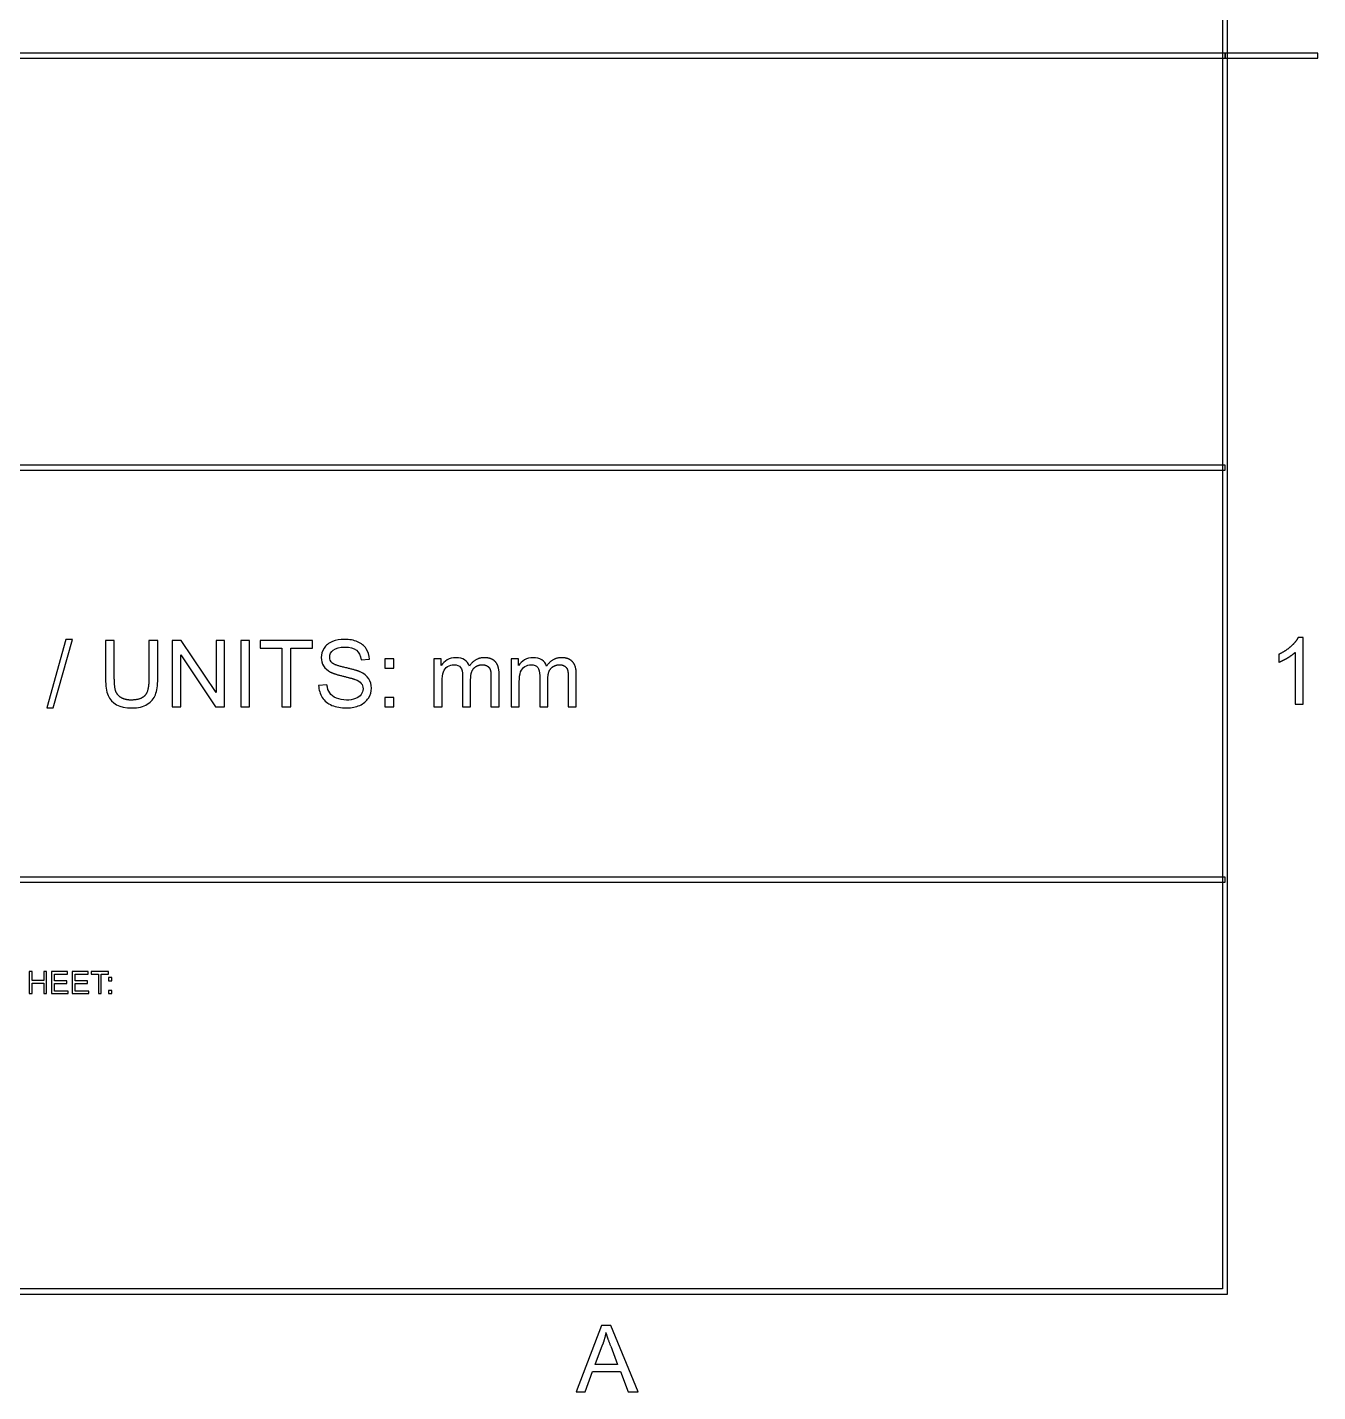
# Model space of a CAD drawing. Header units: millimetres. Extents: x -205 to 205, y -139 to 139.
# Drawn here: x 135.4 to 205, y -138.7 to -65.1 of the extents above; entities that cross this region are included whole.
import ezdxf

# ---------------------------------------------------------------- set-up
doc = ezdxf.new("R2010")
doc.units = ezdxf.units.MM
doc.layers.add('visible', color=7, linetype='Continuous', lineweight=30)

msp = doc.modelspace()

# ---------------------------------------------------------------- linework, layer by layer
at = {"layer": 'visible'}
for p, q in [((200.14, -133.473), (200.14, 133.473)), ((199.86, 133.193), (199.86, -133.193)), ((200, -66.527), (-0.14, -66.527)), ((66.807, -66.807), (200, -66.807)), ((205, -66.527), (200, -66.527)), ((200, -66.527), (200, -66.807)), ((200, -66.807), (200, -66.527)), ((200, -66.807), (205, -66.807)), ((205, -66.807), (205, -66.527)), ((200, -88.749), (66.807, -88.749)), ((66.807, -89.029), (200, -89.029)), ((200, -89.029), (200, -88.749)), ((137.481, -98.151), (136.444, -101.852)), ((136.798, -101.852), (137.833, -98.151)), ((137.833, -98.151), (137.481, -98.151)), ((139.615, -98.212), (139.615, -100.28)), ((140.089, -98.212), (139.615, -98.212)), ((140.089, -100.277), (140.089, -98.212)), ((141.956, -98.212), (141.956, -100.277)), ((142.43, -98.212), (141.956, -98.212)), ((142.43, -100.28), (142.43, -98.212)), ((143.214, -98.212), (143.214, -101.791)), ((143.699, -98.212), (143.214, -98.212)), ((145.579, -101.022), (143.699, -98.212)), ((145.579, -98.212), (145.579, -101.022)), ((146.033, -98.212), (145.579, -98.212)), ((146.033, -101.791), (146.033, -98.212)), ((146.91, -98.212), (146.91, -101.791)), ((147.383, -98.212), (146.91, -98.212)), ((147.383, -101.791), (147.383, -98.212)), ((147.95, -98.212), (147.95, -98.634)), ((150.787, -98.212), (147.95, -98.212)), ((150.787, -98.634), (150.787, -98.212)), ((204.222, -98.058), (203.939, -98.058)), ((204.222, -101.652), (204.222, -98.058)), ((143.668, -98.978), (145.548, -101.791)), ((143.668, -101.791), (143.668, -98.978)), ((147.95, -98.634), (149.129, -98.634)), ((149.129, -98.634), (149.129, -101.791)), ((149.603, -98.634), (150.787, -98.634)), ((149.603, -101.791), (149.603, -98.634)), ((153.399, -99.254), (153.853, -99.22)), ((154.674, -99.198), (154.674, -99.698)), ((155.174, -99.198), (154.674, -99.198)), ((155.174, -99.698), (155.174, -99.198)), ((157.33, -99.198), (157.33, -101.791)), ((157.723, -99.198), (157.33, -99.198)), ((157.723, -99.562), (157.723, -99.198)), ((161.495, -99.198), (161.495, -101.791)), ((161.888, -99.198), (161.495, -99.198)), ((161.888, -99.562), (161.888, -99.198)), ((202.904, -98.956), (202.904, -99.381)), ((203.783, -98.851), (203.783, -101.652)), ((154.674, -99.698), (155.174, -99.698)), ((160.843, -101.791), (160.843, -100.011)), ((165.008, -101.791), (165.008, -100.011)), ((151.558, -100.602), (151.111, -100.641)), ((157.769, -101.791), (157.769, -100.446)), ((158.87, -100.106), (158.87, -101.791)), ((159.31, -101.791), (159.31, -100.284)), ((160.406, -100.157), (160.406, -101.791)), ((161.934, -101.791), (161.934, -100.446)), ((163.035, -100.106), (163.035, -101.791)), ((163.475, -101.791), (163.475, -100.284)), ((164.571, -100.157), (164.571, -101.791)), ((154.674, -101.29), (154.674, -101.791)), ((155.174, -101.29), (154.674, -101.29)), ((155.174, -101.791), (155.174, -101.29)), ((136.444, -101.852), (136.798, -101.852)), ((143.214, -101.791), (143.668, -101.791)), ((145.548, -101.791), (146.033, -101.791)), ((146.91, -101.791), (147.383, -101.791)), ((149.129, -101.791), (149.603, -101.791)), ((154.674, -101.791), (155.174, -101.791)), ((157.33, -101.791), (157.769, -101.791)), ((158.87, -101.791), (159.31, -101.791)), ((160.406, -101.791), (160.843, -101.791)), ((161.495, -101.791), (161.934, -101.791)), ((163.035, -101.791), (163.475, -101.791)), ((164.571, -101.791), (165.008, -101.791)), ((203.783, -101.652), (204.222, -101.652)), ((200, -110.971), (66.807, -110.971)), ((200, -111.251), (200, -110.971)), ((133.473, -111.251), (200, -111.251)), ((135.504, -116.07), (135.504, -117.263)), ((135.661, -116.07), (135.504, -116.07)), ((135.661, -116.56), (135.661, -116.07)), ((136.282, -116.07), (136.282, -116.56)), ((136.439, -116.07), (136.282, -116.07)), ((136.439, -117.263), (136.439, -116.07)), ((136.706, -116.07), (136.706, -117.263)), ((137.568, -116.07), (136.706, -116.07)), ((136.863, -116.211), (137.568, -116.211)), ((136.863, -116.576), (136.863, -116.211)), ((137.568, -116.211), (137.568, -116.07)), ((137.817, -116.07), (137.817, -117.263)), ((138.68, -116.07), (137.817, -116.07)), ((137.975, -116.211), (138.68, -116.211)), ((137.975, -116.576), (137.975, -116.211)), ((138.68, -116.211), (138.68, -116.07)), ((138.836, -116.07), (138.836, -116.211)), ((139.782, -116.07), (138.836, -116.07)), ((138.836, -116.211), (139.229, -116.211)), ((139.229, -116.211), (139.229, -117.263)), ((139.387, -116.211), (139.782, -116.211)), ((139.387, -117.263), (139.387, -116.211)), ((139.782, -116.211), (139.782, -116.07)), ((136.282, -116.56), (135.661, -116.56)), ((135.661, -116.701), (136.282, -116.701)), ((135.661, -117.263), (135.661, -116.701)), ((136.282, -116.701), (136.282, -117.263)), ((137.523, -116.576), (136.863, -116.576)), ((136.863, -116.716), (137.523, -116.716)), ((136.863, -117.122), (136.863, -116.716)), ((137.523, -116.716), (137.523, -116.576)), ((138.635, -116.576), (137.975, -116.576)), ((137.975, -116.716), (138.635, -116.716)), ((137.975, -117.122), (137.975, -116.716)), ((138.635, -116.716), (138.635, -116.576)), ((139.781, -116.399), (139.781, -116.566)), ((139.948, -116.399), (139.781, -116.399)), ((139.781, -116.566), (139.948, -116.566)), ((139.948, -116.566), (139.948, -116.399)), ((135.504, -117.263), (135.661, -117.263)), ((136.282, -117.263), (136.439, -117.263)), ((136.706, -117.263), (137.596, -117.263)), ((137.596, -117.122), (136.863, -117.122)), ((137.596, -117.263), (137.596, -117.122)), ((137.817, -117.263), (138.708, -117.263)), ((138.708, -117.122), (137.975, -117.122)), ((138.708, -117.263), (138.708, -117.122)), ((139.229, -117.263), (139.387, -117.263)), ((139.781, -117.096), (139.781, -117.263)), ((139.948, -117.096), (139.781, -117.096)), ((139.781, -117.263), (139.948, -117.263)), ((139.948, -117.263), (139.948, -117.096)), ((199.86, -133.193), (-199.86, -133.193)), ((-200.14, -133.473), (200.14, -133.473)), ((166.366, -135.156), (164.992, -138.735)), ((166.877, -135.156), (166.366, -135.156)), ((168.341, -138.735), (166.877, -135.156)), ((166.025, -137.265), (166.418, -136.215)), ((166.864, -136.274), (167.238, -137.265)), ((167.238, -137.265), (166.025, -137.265)), ((165.495, -138.735), (165.888, -137.651)), ((165.888, -137.651), (167.384, -137.651)), ((167.384, -137.651), (167.802, -138.735)), ((164.992, -138.735), (165.495, -138.735)), ((167.802, -138.735), (168.341, -138.735))]:
    msp.add_line(p, q, dxfattribs=at)
for points, degree, knots in [([(153.853, -99.22), (153.845, -99.01), (153.786, -98.822), (153.677, -98.656), (153.568, -98.49), (153.413, -98.364), (153.21, -98.279), (153.007, -98.193), (152.773, -98.151), (152.508, -98.151), (152.267, -98.151), (152.048, -98.191), (151.851, -98.273), (151.654, -98.354), (151.505, -98.473), (151.402, -98.63), (151.299, -98.787), (151.248, -98.956), (151.248, -99.137), (151.249, -99.464), (151.414, -99.739), (151.756, -99.916)], 3, [0, 0, 0, 0, 1, 1, 1, 2, 2, 2, 3, 3, 3, 3.907975, 3.907975, 3.907975, 4.815951, 4.815951, 4.815951, 5.723926, 5.723926, 5.723926, 7.376278, 7.376278, 7.376278, 7.376278]), ([(151.844, -99.423), (151.751, -99.34), (151.705, -99.234), (151.705, -99.105), (151.705, -98.957), (151.77, -98.831), (151.901, -98.726), (152.032, -98.621), (152.241, -98.568), (152.528, -98.568), (153.08, -98.567), (153.347, -98.802), (153.399, -99.254)], 3, [0, 0, 0, 0, 1, 1, 1, 2.151899, 2.151899, 2.151899, 3.303797, 3.303797, 3.303797, 5.515967, 5.515967, 5.515967, 5.515967]), ([(203.939, -98.058), (203.824, -98.29), (203.549, -98.536), (203.273, -98.783), (202.904, -98.956)], 2, [0, 0, 0, 1, 1, 2, 2, 2]), ([(159.241, -99.594), (159.141, -99.31), (158.893, -99.137), (158.509, -99.139), (158.336, -99.139), (158.183, -99.178), (158.048, -99.255), (157.912, -99.333), (157.804, -99.435), (157.723, -99.562)], 3, [0, 0, 0, 0, 2, 2, 2, 2.898305, 2.898305, 2.898305, 3.79661, 3.79661, 3.79661, 3.79661]), ([(160.843, -100.011), (160.843, -99.567), (160.635, -99.353), (160.428, -99.139), (160.042, -99.139), (159.549, -99.139), (159.241, -99.594)], 2, [0, 0, 0, 1, 1, 2, 2, 3.278481, 3.278481, 3.278481]), ([(163.406, -99.594), (163.306, -99.31), (163.058, -99.137), (162.674, -99.139), (162.501, -99.139), (162.348, -99.178), (162.213, -99.255), (162.077, -99.333), (161.969, -99.435), (161.888, -99.562)], 3, [0, 0, 0, 0, 2, 2, 2, 2.898305, 2.898305, 2.898305, 3.79661, 3.79661, 3.79661, 3.79661]), ([(165.008, -100.011), (165.008, -99.567), (164.8, -99.353), (164.593, -99.139), (164.207, -99.139), (163.714, -99.139), (163.406, -99.594)], 2, [0, 0, 0, 1, 1, 2, 2, 3.278481, 3.278481, 3.278481]), ([(202.904, -99.381), (203.109, -99.305), (203.367, -99.154), (203.624, -99.003), (203.783, -98.851)], 2, [0, 0, 0, 1, 1, 2, 2, 2]), ([(151.111, -100.641), (151.118, -100.88), (151.184, -101.095), (151.308, -101.284), (151.433, -101.474), (151.604, -101.616), (151.823, -101.71), (152.042, -101.805), (152.313, -101.852), (152.637, -101.852), (152.893, -101.852), (153.123, -101.805), (153.327, -101.711), (153.531, -101.618), (153.688, -101.487), (153.797, -101.318), (153.906, -101.15), (153.961, -100.97), (153.961, -100.78), (153.959, -100.397), (153.768, -100.097), (153.35, -99.906)], 3, [0, 0, 0, 0, 1, 1, 1, 2, 2, 2, 3, 3, 3, 3.788945, 3.788945, 3.788945, 4.577889, 4.577889, 4.577889, 5.366834, 5.366834, 5.366834, 6.95821, 6.95821, 6.95821, 6.95821]), ([(151.756, -99.916), (151.954, -100.021), (152.447, -100.139), (152.94, -100.258), (153.084, -100.314)], 2, [0, 0, 0, 1, 1, 2, 2, 2]), ([(153.35, -99.906), (153.135, -99.808), (152.558, -99.678), (151.981, -99.547), (151.844, -99.423)], 2, [0, 0, 0, 1, 1, 2, 2, 2]), ([(157.769, -100.446), (157.769, -100.21), (157.793, -100.029), (157.84, -99.904), (157.887, -99.778), (157.963, -99.683), (158.068, -99.618), (158.173, -99.553), (158.288, -99.52), (158.411, -99.52), (158.74, -99.52), (158.867, -99.716), (158.87, -100.106)], 3, [0, 0, 0, 0, 1, 1, 1, 2, 2, 2, 3, 3, 3, 5.631579, 5.631579, 5.631579, 5.631579]), ([(159.31, -100.284), (159.31, -99.884), (159.49, -99.702), (159.671, -99.52), (159.944, -99.52), (160.096, -99.52), (160.208, -99.591), (160.32, -99.662), (160.363, -99.778), (160.406, -99.894), (160.406, -100.157)], 2, [0, 0, 0, 1, 1, 2, 2, 2.553571, 2.553571, 3.107143, 3.107143, 3.660714, 3.660714, 3.660714]), ([(161.934, -100.446), (161.934, -100.21), (161.958, -100.029), (162.005, -99.904), (162.052, -99.778), (162.128, -99.683), (162.233, -99.618), (162.338, -99.553), (162.453, -99.52), (162.576, -99.52), (162.905, -99.52), (163.032, -99.716), (163.035, -100.106)], 3, [0, 0, 0, 0, 1, 1, 1, 2, 2, 2, 3, 3, 3, 5.631579, 5.631579, 5.631579, 5.631579]), ([(163.475, -100.284), (163.475, -99.884), (163.655, -99.702), (163.836, -99.52), (164.11, -99.52), (164.261, -99.52), (164.373, -99.591), (164.486, -99.662), (164.528, -99.778), (164.571, -99.894), (164.571, -100.157)], 2, [0, 0, 0, 1, 1, 2, 2, 2.553571, 2.553571, 3.107143, 3.107143, 3.660714, 3.660714, 3.660714]), ([(139.615, -100.28), (139.615, -100.659), (139.66, -100.958), (139.752, -101.177), (139.934, -101.613), (140.36, -101.854), (141.031, -101.852), (141.376, -101.852), (141.655, -101.785), (141.867, -101.653), (142.08, -101.52), (142.226, -101.348), (142.308, -101.136), (142.389, -100.925), (142.43, -100.639), (142.43, -100.28)], 3, [0, 0, 0, 0, 1, 1, 1, 3, 3, 3, 4.029126, 4.029126, 4.029126, 5.058252, 5.058252, 5.058252, 6.087379, 6.087379, 6.087379, 6.087379]), ([(141.956, -100.277), (141.956, -100.951), (141.734, -101.188), (141.512, -101.425), (140.989, -101.425), (140.684, -101.425), (140.473, -101.305), (140.262, -101.185), (140.175, -100.964), (140.089, -100.743), (140.089, -100.277)], 2, [0, 0, 0, 1, 1, 2, 2, 2.584112, 2.584112, 3.168224, 3.168224, 3.752336, 3.752336, 3.752336]), ([(153.084, -100.314), (153.387, -100.428), (153.501, -100.594), (153.504, -100.819), (153.504, -100.93), (153.47, -101.032), (153.403, -101.125), (153.335, -101.219), (153.232, -101.293), (153.094, -101.346), (152.956, -101.4), (152.796, -101.427), (152.615, -101.427), (152.412, -101.427), (152.229, -101.392), (152.066, -101.321), (151.903, -101.25), (151.783, -101.157), (151.706, -101.042), (151.629, -100.928), (151.579, -100.781), (151.558, -100.602)], 3, [0, 0, 0, 0, 2, 2, 2, 2.985507, 2.985507, 2.985507, 3.971014, 3.971014, 3.971014, 4.956522, 4.956522, 4.956522, 6.066327, 6.066327, 6.066327, 7.176133, 7.176133, 7.176133, 8.285938, 8.285938, 8.285938, 8.285938])]:
    msp.add_open_spline(points, degree=degree, knots=knots, dxfattribs=at)
for points in [[(166.611, -135.532), (166.542, -135.876), (166.418, -136.215)], [(166.864, -136.274), (166.694, -135.822), (166.611, -135.532)]]:
    msp.add_open_spline(points, degree=2, dxfattribs=at)

doc.saveas('drawing.dxf')
